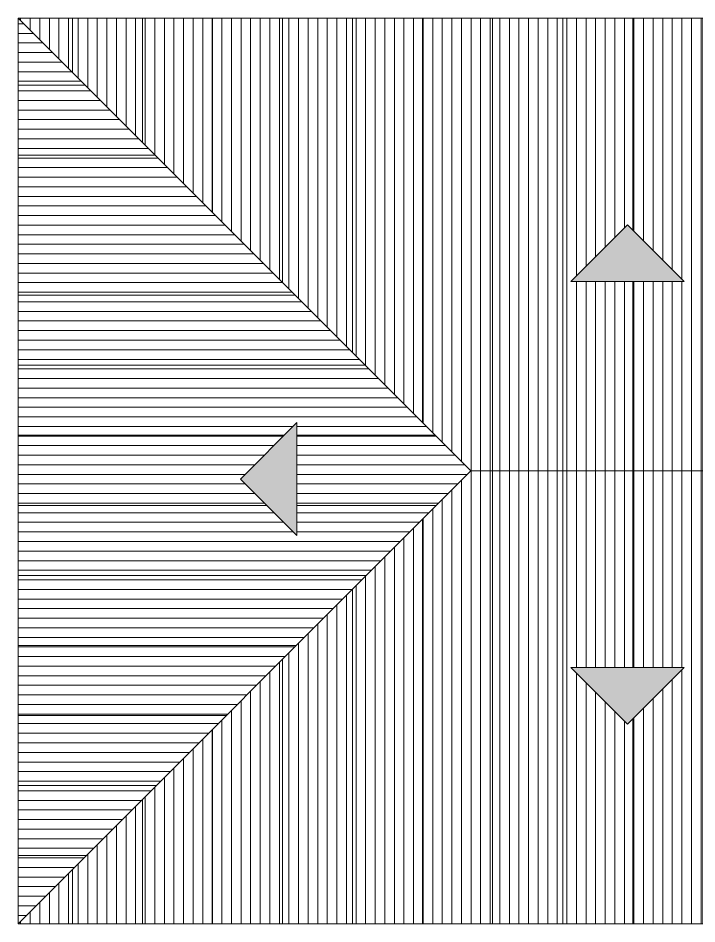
# Model space of a CAD drawing. Header units: inches. Extents: x 22 to 382261, y 22 to 371281.
# Drawn here: x 237070 to 241868, y 250052 to 256452 of the extents above; entities that cross this region are included whole.
import ezdxf

# ---------------------------------------------------------------- set-up
doc = ezdxf.new("R2010")
doc.units = ezdxf.units.IN
doc.header["$MEASUREMENT"] = 0
for name, color, linetype, lineweight in [('A-DETL-GENF', 92, 'Continuous', 9), ('A-DETL-THIN', 151, 'Continuous', 9), ('A-ROOF', 132, 'Continuous', 9), ('A-ROOF-PATT', 132, 'Continuous', 9)]:
    doc.layers.add(name, color=color, linetype=linetype, lineweight=lineweight)
pattern_1 = [(90, (257748.8, 248554.1), (-495, 3e-14), [])]

msp = doc.modelspace()

# ---------------------------------------------------------------- hatches: boundary and pattern name
at = {"layer": 'A-DETL-GENF'}
h = msp.add_hatch(dxfattribs=at)
h.set_pattern_fill('FP_11', style=0, pattern_type=2)
h.set_pattern_definition(pattern_1)
h.paths.add_polyline_path([(240270, 253252.3), (242480, 253252.3), (245680, 256452.3), (237070, 256452.3), (239040.9, 254481.4)])
h.paths.add_polyline_path([(241609.2, 254591.4), (240976.9, 254591.4), (241376.9, 254991.4), (241776.9, 254591.4)])
h = msp.add_hatch(dxfattribs=at)
h.set_pattern_fill('FP_12', style=0, pattern_type=2)
h.set_pattern_definition([(0, (257748.8, 248554.1), (0, 495), [])])
h.paths.add_polyline_path([(237070, 250052.3), (240270, 253252.3), (237070, 256452.3), (237070, 253252.3)])
h.paths.add_polyline_path([(239040.9, 252795.4), (238640.9, 253195.4), (239040.9, 253595.4), (239040.9, 253252.3)])
for points in [[(241609.2, 254591.4), (241776.9, 254591.4), (241376.9, 254991.4), (240976.9, 254591.4)], [(239040.9, 252795.4), (239040.9, 253595.4), (238640.9, 253195.4)], [(241376.9, 251463.1), (241776.9, 251863.1), (240976.9, 251863.1)]]:
    msp.add_hatch(color=7, dxfattribs=at).paths.add_polyline_path(points)
h = msp.add_hatch(dxfattribs=at)
h.set_pattern_fill('FP_11', style=0, pattern_type=2)
h.set_pattern_definition(pattern_1)
h.paths.add_polyline_path([(241901.3, 250052.3), (245680, 250052.3), (242480, 253252.3), (240270, 253252.3), (237070, 250052.3), (241776.9, 250052.3)])
h.paths.add_polyline_path([(241376.9, 251463.1), (240976.9, 251863.1), (241776.9, 251863.1)])
at = {"layer": 'A-ROOF-PATT'}
h = msp.add_hatch(dxfattribs=at)
h.set_pattern_fill('FP_2', color=256, style=0, pattern_type=2)
h.set_pattern_definition([(270, (257748.82, 249718.64), (67.742, 4e-15), [])])
h.paths.add_polyline_path([(240270, 253252.3), (242480, 253252.3), (245265.4, 256037.7), (245265.1, 256188.5), (245255.5, 256196.7), (245248.7, 256210.9), (245246.3, 256221.1), (245250.4, 256236.7), (245258.4, 256247), (245260.1, 256247.9), (245265.4, 256255.9), (245265.4, 256452.3), (237070, 256452.3), (239040.9, 254481.4)])
h.paths.add_polyline_path([(241609.2, 254591.4), (240976.9, 254591.4), (241376.9, 254991.4), (241776.9, 254591.4)])
h.paths.add_polyline_path([(245305.4, 256077.7), (245553.9, 256326.1), (245553.9, 256452.3), (245305.4, 256452.3), (245305.8, 256253.6), (245315.3, 256245.5), (245322.1, 256231.3), (245324.3, 256219.9), (245320.8, 256206), (245312.4, 256195.2), (245310.8, 256194.2), (245305.4, 256186.2), (245305.4, 256169.3)])
h.paths.add_polyline_path([(245647.6, 256419.9), (245680, 256452.3), (245647.6, 256452.3)])
h = msp.add_hatch(dxfattribs=at)
h.set_pattern_fill('FP_3', color=256, style=0, pattern_type=2)
h.set_pattern_definition([(0, (254790.773, 248554.095), (0, 67.742), [])])
h.paths.add_polyline_path([(237070, 250052.3), (240270, 253252.3), (237070, 256452.3), (237070, 253252.3)])
h.paths.add_polyline_path([(239040.9, 252795.4), (238640.9, 253195.4), (239040.9, 253595.4), (239040.9, 253252.3)])
h = msp.add_hatch(dxfattribs=at)
h.set_pattern_fill('FP_4', color=256, style=0, pattern_type=2)
h.set_pattern_definition([(90, (257748.82, 248708.145), (-67.742, 4e-15), [])])
h.paths.add_polyline_path([(241776.9, 250052.3), (245553.9, 250052.3), (245553.9, 250178.4), (242480, 253252.3), (240270, 253252.3), (237070, 250052.3), (240976.9, 250052.3)])
h.paths.add_polyline_path([(245680, 250052.3), (245647.6, 250084.7), (245647.6, 250052.3)])
h.paths.add_polyline_path([(241376.9, 251463.1), (240976.9, 251863.1), (241776.9, 251863.1)])

# ---------------------------------------------------------------- linework, layer by layer
at = {"layer": 'A-DETL-THIN'}
for p, q in [((245680, 256452.3), (237070, 256452.3)), ((237070, 256452.3), (240270, 253252.3)), ((237070, 256452.3), (237070, 250052.3)), ((240270, 253252.3), (237070, 256452.3)), ((241376.9, 254991.4), (240976.9, 254591.4)), ((241776.9, 254591.4), (241376.9, 254991.4)), ((240976.9, 254591.4), (241776.9, 254591.4)), ((239040.9, 253595.4), (238640.9, 253195.4)), ((239040.9, 252795.4), (239040.9, 253595.4)), ((240270, 253252.3), (237070, 250052.3)), ((237070, 250052.3), (240270, 253252.3)), ((240270, 253252.3), (242480, 253252.3)), ((242480, 253252.3), (240270, 253252.3)), ((238640.9, 253195.4), (239040.9, 252795.4)), ((241776.9, 251863.1), (240976.9, 251863.1)), ((240976.9, 251863.1), (241376.9, 251463.1)), ((241376.9, 251463.1), (241776.9, 251863.1)), ((237070, 250052.3), (245680, 250052.3))]:
    msp.add_line(p, q, dxfattribs=at)
at = {"layer": 'A-ROOF'}
for p, q in [((245265.4, 256452.3), (237070, 256452.3)), ((237070, 256452.3), (240270, 253252.3)), ((237070, 256452.3), (237070, 250052.3)), ((237070, 250052.3), (240270, 253252.3)), ((240270, 253252.3), (242480, 253252.3)), ((237070, 250052.3), (245553.9, 250052.3))]:
    msp.add_line(p, q, dxfattribs=at)

doc.saveas('drawing.dxf')
